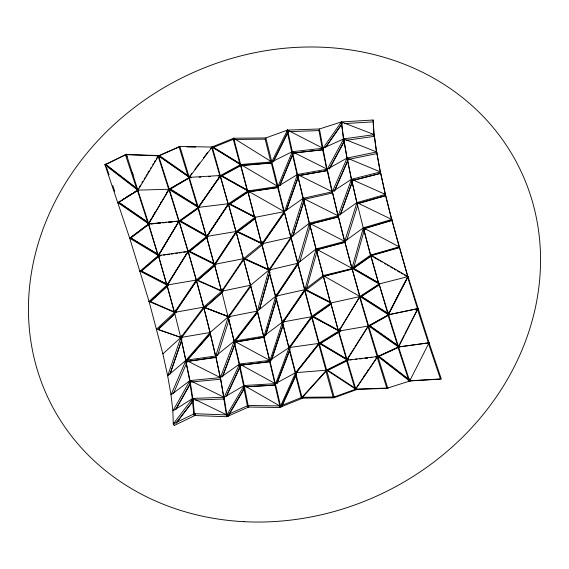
<?xml version="1.0" encoding="UTF-8"?>
<svg xmlns="http://www.w3.org/2000/svg" width="569" height="569" viewBox="0 0 569 569"><rect width="100%" height="100%" fill="white"/><g stroke="black" fill="none" stroke-linecap="round" stroke-linejoin="round"><path stroke-width="0.85" d="M282.48 323.057L233.688 138.231L212.223 146.894L210.359 148.737M234.528 140.387L233.034 139.462L233.688 138.231L265.837 137.94L284.272 211.625L311.862 316.307L311.855 317.317L289.123 348.577L282.48 322.047L304.7 289.671L323.213 275.595L353.399 268.262L379.011 283.099M174.455 221.618L178.794 221.199L198.261 207.393L228.496 203.73L254.898 217.365L261.882 244.713L284.251 212.564L297.452 174.477L287.523 130.081L265.837 137.94L265.182 139.163L271.079 163.118L269.585 162.186M261.882 244.713L261.904 243.774L284.272 211.625L303.185 198.325L332.339 191.781L351.5 179.299L380.405 171.93L376.657 151.966L374.203 134.64L373.065 120.016L341.386 121.944L319.451 128.978L287.523 130.081L271.264 162.841L240.303 165.472L233.226 139.185L233.688 138.231L271.726 161.888L292.224 151.703L322.964 148.267L343.712 138.893L374.203 134.64L376.571 153.737L376.657 151.966L343.712 138.893L341.386 121.944L374.203 134.64L374.118 136.404L346.244 140.301M223.745 397.198L220.388 377.631C204.605 302.466 182.052 228.93 158.609 155.856L125.336 154.54L137.172 190.16L170.152 189.214L199.164 207.465M224.065 398.912L220.388 377.631L234.229 341.108L257.43 311.072L275.723 296.193L297.701 263.298L309.401 223.183L297.452 174.477L327.267 169.221L347.09 158.04L376.657 151.966L376.735 153.623L347.147 159.654L343.712 138.893L344.444 139.867M292.893 235.979L304.65 198.737L303.185 198.325L290.887 237.259L291.008 238.276L284.272 211.625L254.898 217.365L254.869 218.29L247.842 190.921L220.495 175.515L189.342 177.364L188.545 177.784L179.086 146.83L179.882 146.411L213.197 147.094L240.993 164.256M284.244 212.55L284.272 211.625L247.842 190.921L228.496 203.73L206.362 237.045L197.984 208.012L220.495 175.515L240.765 164.519L271.726 161.888L271.328 163.075L277.48 187.663L292.224 151.703L327.267 169.221C343.505 243.183 364.971 315.866 387.731 388.044L388.222 387.923M220.331 379.21L220.388 377.631L239.549 364.039L269.777 360.376L289.123 347.567L311.862 316.307L330.774 303.007L361.201 296.278L379.63 284.28M282.452 322.936L282.48 322.047L313.242 316.407L340.113 331.222L339.387 328.662M331.507 303.789L313.299 316.592L311.862 316.307L311.826 317.196L304.671 290.567L316.087 248.959L309.401 223.183L338.164 215.857L356.927 202.6L385.441 194.449L380.405 171.93L347.09 158.04L343.712 138.893L327.267 169.221L327.019 170.757L322.715 149.803L322.964 148.267L319.451 128.978L318.996 130.6L322.509 149.889L322.964 148.267L341.386 121.944L342.118 122.911M348.584 158.907L347.09 158.04L332.339 191.781L332.275 193.176L327.203 170.622L322.964 148.267L287.523 130.081L287.061 131.709M286.356 210.573L298.945 175.067L297.452 174.477L297.381 175.871L327.203 170.622L327.267 169.221M125.336 154.54L159.306 155.536L190.039 177.044L188.808 177.877L197.735 207.905L199.299 207.173L170.287 188.922L168.709 189.214L158.061 155.927L179.882 146.411L198.261 207.393L214.378 265.126L236.142 232.202L212.223 146.894L211.711 147.549L219.983 176.17L220.495 175.515L221.732 175.686L249.08 191.092L229.734 203.908L228.496 203.73L206.362 237.045M235.111 342.054L263.81 337.246L275.723 296.193L304.7 289.671L306.207 289.927L324.693 275.752L323.213 275.595L330.71 303.796L316.087 248.959L344.714 241.377L363.349 227.856L391.728 219.456L385.441 194.449L351.5 179.299L347.09 158.04L348.456 158.886M359.864 297.246L359.928 296.456L379.089 283.981L407.994 276.612L429.062 342.794L441.345 379.082L408.997 380.988L397.909 347.026L399.481 346.99L369.459 325.809L338.733 331.115L319.166 343.121L295.14 373.541L319.166 343.121L311.862 316.307L340.027 331.442L311.862 316.307L288.888 348.441L289.123 347.567L320.375 343.185L348.292 359.921L347.801 358.235M214.378 265.126L206.639 236.434L179.107 220.985L148.175 223.973L137.399 190.316L138.303 188.823M299.742 261.96L310.923 223.503L309.401 223.183L290.887 237.259L268.853 270.076L250.694 285.218L228.254 316.812L239.549 364.039L239.435 365.383L269.663 361.72L282.48 322.047L283.945 322.417L283.291 319.913M289.799 345.497L290.46 348.043L289.123 347.567L275.218 384.95L269.642 361.656L269.777 360.376L257.43 311.072L228.496 203.73L229.89 203.908L255.517 217.138M404.146 274.855L407.952 277.06L391.728 219.456L356.927 202.6L351.5 179.299L353.057 179.911M407.952 277.06L399.253 246.868L363.349 227.856L351.976 268.269L359.949 297.11L359.928 296.456L323.213 275.595L323.242 276.25L351.998 268.924M330.667 302.352L306.179 289.827L304.7 289.671L304.799 290.588L290.887 237.259L261.904 243.774L243.61 258.66L221.654 291.214L203.681 307.139L180.828 337.474L190.003 380.554L224.115 397.297L226.882 414.922L226.661 416.65L223.887 399.025L224.115 397.297L239.549 364.039L240.943 364.8M341.144 123.8L341.386 121.944L343.406 138.978M373.065 120.016L373.826 134.775M373.961 136.496L374.203 134.64M330.774 303.007L338.633 331.784L330.774 303.007L304.7 289.671L304.813 290.638L283.085 322.296M249.186 192.905L247.671 192.038L247.842 190.921L277.878 186.476L297.452 174.477L298.803 175.024L286.207 210.523M284.272 211.625L284.102 212.742L277.708 187.592L277.878 186.476L240.765 164.519L212.223 146.894L188.823 178.019L189.342 177.364L190.238 177.436L170.152 189.214M166.681 284.728L158.417 255.538L179.107 220.985L180.138 220.765L198.588 207.678M347.232 360.298L327.524 370.099L295.624 372.674L295.439 373.733L288.938 348.626L289.123 347.567L301.961 397.304L302.708 398.136L281.242 406.799L244.193 385.519L239.549 364.039L275.353 383.67L280.503 405.967L280.147 407.326L274.998 385.035L275.353 383.67L269.777 360.376L234.229 341.108L215.729 356.002L186.006 360.22L167.663 375.846L170.999 394.886L172.876 410.925L173.268 423.884L174.199 425.498L195.316 415.313L195.139 413.613M288.689 131.133L287.523 130.081L287.238 131.546L291.748 152.3M291.94 153.161L292.224 151.703L293.604 152.499M322.964 148.267L322.68 149.725L293.696 152.969M240.964 365.078L239.549 364.039L239.229 365.504L243.881 386.991L244.193 385.519L275.353 383.67L295.624 372.674L295.197 373.783M275.353 383.67L275.033 385.142L246.477 386.835M192.542 399.609L192.806 398.407L190.003 380.554L220.388 377.631L220.48 379.082L215.729 356.002L228.254 316.812L257.43 311.072L268.853 270.076L297.701 263.298L316.087 248.959L317.594 249.215L318.035 250.879M245.41 386.849L244.193 385.519L224.115 397.297L192.806 398.407L194.385 413.699L193.986 415.505L226.483 416.728L226.882 414.922L244.193 385.519L245.395 386.557M364.373 228.667L391.913 220.509L391.728 219.456L399.346 247.636L399.253 246.868L370.739 255.012L378.961 284.557L370.611 255.595L363.349 227.856L364.836 228.062L365.298 229.755M407.866 277.188L407.994 276.612L370.739 255.012L351.976 268.269L352.062 269.151L323.306 276.477L316.087 248.959L317.616 249.229M277.878 186.476L277.665 187.414L247.622 191.86L247.842 190.921L249.08 191.092M243.845 386.884L244.193 385.519L248.155 405.477L249.023 406.821L227.756 416.266L226.882 414.922L192.806 398.407L172.876 410.925L190.003 380.554L191.433 381.543M160.935 255.552L158.31 255.922L148.722 223.909L126.297 154.206L127.122 156.688M158.31 255.922L179.107 220.985L180.373 220.893L207.913 236.334L206.639 236.434L188.14 251.32L167.009 285.055L149.064 301.463L162.876 353.882L167.663 375.846L180.828 337.474L210.153 332.474L228.254 316.812L229.805 317.153L203.681 307.139L174.491 312.395L156.674 329.06L180.828 337.474L185.999 360.71M269.898 272.089L259.421 309.671L269.926 272.103M317.594 249.215L306.236 289.934L304.7 289.671L306.136 289.962L330.632 302.488M265.51 335.674L276.669 298.263M265.588 335.703L276.754 298.291M292.971 236.007L304.728 198.773L303.185 198.325L303.249 199.548L332.41 193.019L332.339 191.781L297.452 174.477L297.367 175.835L327.189 170.586M352.986 179.889L351.5 179.299L338.164 215.857L344.842 242.408L344.714 241.377L356.927 202.6L358.456 202.977L356.927 202.6L357.09 203.688L385.597 195.544L385.441 194.449L385.583 195.836L380.405 171.93L380.462 173.545L376.657 151.966M346.798 240.082L357.659 205.509M217.493 355.703L229.03 319.87M271.385 360.021L283.27 324.195M271.548 360.07L283.426 324.238M241.882 166.603L240.367 165.707L240.765 164.519L241.74 164.718L221.469 175.714L220.495 175.515L197.735 207.905M295.624 372.674L279.962 407.511L247.622 407.027L248.155 405.477L280.503 405.967L301.961 397.304L334.117 397.006L355.796 389.146L387.731 388.044L410.157 380.889L378.321 356.301L376.984 356.713L386.884 388.343L387.731 388.044M340.255 214.783L352.382 181.547L340.326 214.805M220.231 176.212L220.495 175.515L221.576 176.034L249.158 191.326L229.805 204.136L228.496 203.73L228.233 204.427L220.231 176.212L198.005 208.09L198.261 207.393L168.709 189.207M222.415 376.735L234.997 343.534M222.55 376.749L235.132 343.548M276.776 383.485L289.927 349.017M277.046 383.556L289.877 349.907M295.418 374.63L301.542 398.407L301.961 397.304L301.207 398.144L333.363 397.845L334.117 397.006L319.166 343.121L320.461 343.448L339.28 331.905M279.678 185.601L292.686 154.064M279.927 185.658L292.935 154.114M173.474 393.456L187.087 362.012M334.408 191.02L348.107 159.69M334.536 191.042L347.879 160.515M175.259 310.027L175.963 312.587L174.491 312.395L149.064 301.463L129.718 238.24L104.995 164.818L126.297 154.206M281.242 406.799L296.008 374.302M296.435 374.395L281.669 406.892L280.503 405.967M226.412 395.96L240.381 365.867M226.633 395.96L240.232 366.656M240.303 165.472L240.765 164.519L241.846 165.031L221.576 176.034M272.892 162.065L287.893 131.852M273.682 161.347L288.291 131.93M409.566 379.295L408.777 380.853L409.666 381.01L429.062 342.794L397.909 347.054L398.698 345.483M416.095 310.966L417.276 308.611L417.938 308.611L398.57 347.054L377.24 356.827L375.483 357.019M399.097 345.056L399.623 346.713L398.144 347.182L398.933 345.611M399.723 344.046L404.075 335.411M404.865 333.847L417.938 308.611L387.966 314.892L401.181 289.251M401.977 287.701L407.994 276.612L388.172 315.006L379.089 283.981L351.976 268.269L316.087 248.959L316.2 249.798M388.172 315.006L407.994 276.612M271.079 163.118L271.726 161.888M320.375 343.185L339.942 331.179L338.733 331.115L338.42 331.699L346.77 360.44L368.548 325.866L389.424 314.344L367.965 326.272L377.24 356.827M346.77 360.44L347.083 359.857L338.733 331.115L340.113 331.222M368.243 326.45L368.548 325.866L369.75 325.888L389.573 314.7L361.13 296.477L359.928 296.456L338.413 331.656L340.966 331.201M329.252 168.822L344.43 140.828M329.458 168.822L344.636 140.828M175.821 409.196L190.807 382.624M175.999 409.147L190.558 383.335M119.895 201.149L118.018 202.77L138.601 189.932L137.947 190.245L104.995 164.818L105.4 164.121L138.352 189.555L137.947 190.245L118.018 202.77L148.722 223.909L149.754 223.745M227.756 416.266L244.62 387.617M244.521 388.357L228.098 416.252L226.882 414.922L194.385 413.699L173.268 423.884L174.47 425.413M148.175 223.973L149.071 222.465M149.96 220.95L151.304 218.681M152.193 217.173L153.089 215.658M153.979 214.15L155.316 211.881M160.678 202.813L161.568 201.298M166.475 192.983L167.819 190.722M105.18 164.391L138.132 189.826L137.399 190.316L137.947 190.245L158.609 155.856L189.797 177.414L168.943 189.356L148.409 224.122L158.111 255.801L159.519 255.197L130.82 237.899L129.718 238.24L158.417 255.538L159.718 255.545M158.111 255.801L179.107 220.985L180.302 221.092L207.834 236.54L207.344 234.833M139.199 187.329L140.543 185.089M141.894 182.841L142.791 181.347M144.142 179.107L145.038 177.606M145.934 176.113L146.838 174.619M147.734 173.125L149.078 170.878M150.429 168.637L151.326 167.144M152.677 164.896L153.573 163.403M154.469 161.909L155.365 160.415M156.269 158.915L157.613 156.674M338.413 331.656L338.733 331.115M339.096 331.03L359.928 296.456L361.315 296.57L379.736 284.571M207.223 236.882L189.413 251.221L188.14 251.32L167.058 285.645L158.417 255.538L159.448 255.374L158.943 253.71M353.968 348.441L346.5 360.262L378.734 356.358L399.481 346.99M354.9 346.962L367.033 327.751M215.864 264.436L189.562 251.363L188.14 251.32L158.417 255.538L140.074 271.171L167.009 285.055L196.341 280.062L196.469 280.88L174.619 313.206L174.491 312.395L196.341 280.062L214.442 264.393L236.206 231.476L254.898 217.365M228.432 204.477L206.583 237.181L206.639 236.434L236.206 231.476L236.284 232.28L214.52 265.204L214.442 264.393L188.14 251.32L188.033 251.704L179 221.377M297.8 264.215L276.306 296.378L297.85 264.236L297.701 263.298M269.443 270.275L291.036 238.212M386.884 388.343L354.956 389.445L355.938 387.987M363.769 376.351L364.743 374.9M367.19 371.258L368.171 369.807M311.627 317.182L318.932 343.996L319.166 343.121L347.083 359.857L346.521 360.369L355.234 389.658L377.261 356.934L399.303 346.585L398.57 347.054L368.548 325.866L368.228 326.4L359.608 296.99L359.928 296.456L388.371 314.685L389.573 314.7M175.963 312.587L150.55 301.62L149.064 301.463L150.401 301.357L168.346 284.948L167.009 285.055L167.094 285.844L174.576 313.185L196.426 280.851L196.341 280.062L197.763 280.104L214.52 265.595M221.739 292.075L243.752 259.549L243.61 258.66L214.442 264.393L221.739 292.075L214.442 264.393M282.942 322.218L304.671 290.567M284.393 212.642L262.024 244.791L261.904 243.774L236.206 231.476L236.142 232.202L236.206 231.476L237.607 231.647L255.602 218.062M325.24 147.591L342.168 123.402M326.058 146.873L341.99 124.106M188.545 177.784L191.732 173.531M194.925 169.285L199.719 162.905M203.446 157.947L207.699 152.279M181.49 337.815L203.858 308.213L203.681 307.139L205.189 307.338L221.882 292.551M173.268 423.884L192.806 398.407L193.624 399.282M176.312 422.739L193.204 400.704M176.049 423.35L192.948 401.309M235.324 340.803L257.444 312.168L257.43 311.072L257.579 312.239L235.459 340.874M295.987 373.051L318.974 344.181L319.166 343.121L347.382 359.807M187.208 360.17L210.21 333.754L210.153 332.474L186.006 360.22L170.999 394.886L190.003 380.554L190.942 381.394M187.343 360.234L210.338 333.818L203.681 307.139L229.798 317.196L203.681 307.139L203.816 307.957L196.469 280.88M301.207 398.144L326.585 370.049L347.083 359.857L355.796 389.146L356.457 389.658L334.778 397.518L334.117 397.006M301.542 398.407L326.165 371.152L326.585 370.049L327.637 370.447L347.346 360.654M158.794 328.619L174.697 313.739M158.872 328.861L174.783 313.981M167.841 285.837L150.536 301.662L149.064 301.463M162.876 353.882L180.828 337.474M180.501 339.921L181.781 338.754M355.234 389.658L377.823 356.422L409.666 381.01L410.157 380.889M205.238 307.488L221.924 292.694M215.267 265.218L197.834 280.304L196.341 280.062L196.39 280.652L188.19 251.911M159.519 255.197L141.176 270.823L140.074 271.171L141.375 271.171L168.317 285.062L167.827 283.376M141.375 271.171L159.064 256.1M185.565 362.574L186.874 361.457M185.579 362.866L186.895 361.749M236.284 232.28L243.688 259.471L243.61 258.66L245.132 258.952L262.714 244.528M168.317 285.062L167.009 285.055L166.93 285.567L188.14 251.32L189.527 251.484L207.344 237.145M149.05 224.271L130.749 238.077L129.718 238.24L149.505 223.368L118.807 202.223L118.018 202.77M149.505 223.368L129.718 238.24M263.397 243.973L237.693 231.668L236.206 231.476L237.657 231.803L255.652 218.219M235.623 341.869L234.229 341.108L263.796 336.151L282.48 322.047M180.302 221.092L198.752 208.005M353.399 268.262L372.169 255.004L372.659 256.704M303.249 199.726L304.65 198.737M303.277 199.904L304.678 198.922L303.185 198.325L303.256 199.563M313.242 316.407L331.45 303.597M409.858 378.883L410.398 380.54L409.666 381.01L398.57 347.054L379.089 283.981M122.115 199.755L124.327 198.361M125.799 197.436L131.709 193.723M133.921 192.336L136.133 190.942M191.824 401.109L193.296 400.178M191.789 401.323L193.261 400.398M190.039 177.044L169.256 189.143L148.417 224.179L149.377 223.596L118.672 202.45M387.966 314.892L389.651 314.501L388.897 312.011M104.995 164.818L126.112 154.626M343.214 141.069L344.814 140.351M159.071 155.906L180.345 146.461L179.882 146.411M226.882 414.922L248.155 405.477M212.223 146.894L212.92 147.563L234.385 138.9L233.688 138.231M354.956 389.445L356.735 389.196L356.237 387.525M398.144 347.182L387.944 314.813L388.371 314.685M364.281 228.382L391.821 220.224M399.203 247.316L370.696 255.46L370.739 255.012L372.169 255.004M309.536 224.214L309.401 223.183L344.714 241.377L352.09 269.109L351.976 268.269L353.463 268.468L364.836 228.062L363.349 227.856L370.81 255.822L399.317 247.679L399.253 246.868M317.047 249.578L344.828 242.216M317.089 249.727L344.878 242.366L344.714 241.377M353.349 180.245L380.554 173.317M310.382 223.994L338.292 216.889M310.404 224.072L338.32 216.967L338.164 215.857L303.185 198.325L309.344 223.432M222.472 288.945L223.148 291.456L197.848 280.261L196.341 280.062L221.654 291.214L250.694 285.218L250.858 286.228L228.368 317.794L228.254 316.812L229.755 317.346M387.944 314.813L417.938 308.611M235.132 342.14L263.831 337.325L263.796 336.151M247.671 192.038L277.708 187.592M163.559 255.182L165.309 254.933M167.051 254.684L169.676 254.315M171.425 254.066L173.175 253.817M175.8 253.447L177.542 253.198M179.292 252.949L181.042 252.7M183.666 252.33L185.416 252.081M158.331 256.05L160.956 255.68M167.947 254.684L169.697 254.435M187.806 361.244L215.786 357.275L215.729 356.002M186.099 361.664L215.822 357.453M397.909 347.054L429.062 342.794L428.173 342.645L440.456 378.933M239.414 365.312L269.642 361.656M322.715 149.803L291.975 153.239L292.224 151.703L293.355 152.442M350.013 359.871L351.77 359.672M355.284 359.281L357.04 359.082M359.672 358.79L362.311 358.491M364.942 358.2L367.581 357.901M370.213 357.609L371.97 357.41M360.575 358.797L362.332 358.598M365.839 358.207L367.595 358.008M151.013 223.873L160.565 222.956L157.101 223.34M162.3 222.785L166.639 222.365M168.374 222.202L172.72 221.782L169.249 222.173M151.02 223.923L155.358 223.51M163.175 222.756L166.646 222.422M175.33 221.59L178.801 221.256M189.946 382.133L220.338 379.246M240.367 165.707L271.328 163.075M140.074 271.171L141.404 271.057L168.346 284.948M344.665 123.587L371.948 121.93M408.777 380.853L439.574 378.99M188.808 177.877L191.404 177.72M199.193 177.258L200.921 177.158M208.709 176.696L210.438 176.589M218.226 176.127L219.961 176.027M246.441 386.728L274.998 385.035M289.721 131.617L318.996 130.6M195.188 400.035L223.887 399.025M233.034 139.462L265.182 139.163M429.062 342.794L428.4 342.794L417.276 308.611M186.952 146.951L195.693 147.079M168.481 285.254L167.009 285.055L174.491 312.395L175.97 312.545M245.132 258.952L269.578 270.012L245.139 258.909L243.61 258.66L243.703 259.521M245.139 258.909L243.61 258.66L268.853 270.076L269.002 271.029M324.721 275.851L323.213 275.595L323.306 276.477M310.951 223.51L309.401 223.183L309.557 224.293M317.637 249.293L316.087 248.959L316.25 249.947M363.413 228.674L363.349 227.856L364.9 228.254M310.951 223.624L309.401 223.183L316.023 249.094M159.071 329.75L181.547 337.623M358.484 203.211L356.927 202.6L357.154 203.88L385.668 195.736L385.441 194.449M237.657 231.803L262.572 243.731M189.527 251.484L215.054 264.172M220.388 377.631L186.006 360.22L187.436 361.208M235.758 341.884L234.229 341.108L235.722 341.649L235.104 339.131M229.805 204.136L255.431 217.365M298.832 175.273L297.452 174.477L303.049 198.716M373.733 257.224L379.061 260.31M380.576 261.192L382.098 262.074M384.381 263.397L385.903 264.272M387.418 265.154L388.94 266.036M390.462 266.918L392.745 268.241M394.26 269.123L395.782 270.005M397.304 270.887L399.587 272.21M401.109 273.092L402.624 273.974M378.968 283.22L353.363 268.383L351.976 268.269L353.491 268.483L372.233 255.211L370.739 255.012L370.81 255.822M352.993 180.167L351.5 179.299L351.649 180.679M130.749 238.077L159.448 255.374M212.92 147.563L241.462 165.188L240.765 164.519L240.545 165.458L247.622 191.86M187.55 361.194L186.006 360.22L187.528 360.902L187.144 359.217M361.201 296.278L389.651 314.501M327.524 370.099L356.735 389.196M356.457 389.658L326.585 370.049L325.838 370.888L333.363 397.845M158.609 155.856L189.342 177.364M369.601 325.532L399.623 346.713M327.246 370.554L326.585 370.049L326.101 370.91L318.683 343.982M378.563 355.952L410.398 380.54M348.434 159.192L347.09 158.04L351.514 179.939M239.549 364.039L240.744 365.078M293.391 152.755L292.224 151.703L292.139 153.061L297.174 174.996M190.003 380.554L190.828 381.429M287.523 130.081L288.291 131.055M193.602 399.424L192.806 398.407L193.424 399.481M194.385 413.699L195.316 415.313M105.4 164.121L105.962 165.771M106.531 167.421L109.077 174.847M112.762 185.572L114.739 191.348M132.357 172.428L133.182 174.911M159.306 155.536L159.839 157.2M407.589 276.826L417.532 308.825M168.943 189.356L178.794 221.199M215.352 262.864L215.829 264.564M243.752 259.549L257.544 312.061L257.43 311.072M262.672 241.548L263.355 244.101M269.919 268.675L270.367 270.367M276.797 294.813L277.238 296.499M268.732 270.161L261.904 243.774M282.594 323.014L268.853 270.076L268.952 271.008M282.701 323.91L289.123 348.577M296.307 371.635L296.741 373.314M302.267 396.437L302.708 398.136M229.151 314.593L229.584 316.3M221.789 292.103L221.654 291.214L234.179 341.436M363.328 228.069L356.927 202.6L357.119 203.652M257.444 312.168L263.81 337.246M181.753 335.361L182.386 337.872M174.619 313.206L174.491 312.395L180.793 337.709M385.597 195.544L391.885 220.552L391.728 219.456M263.831 337.325L269.813 361.55L269.777 360.376M210.21 333.754L215.786 357.275M356.955 203.019L351.5 179.299L351.692 180.786L380.597 173.417L380.405 171.93M234.115 342.453L239.236 364.53M243.831 387.937L247.622 407.027M185.949 361.792L189.783 381.28M363.349 227.856L363.541 228.909M174.491 312.395L174.669 313.469M221.654 291.214L221.818 292.224M189.783 382.276L192.45 399.282M290.887 237.259L290.987 238.191M192.407 400.213L193.901 414.659M338.164 215.857L338.228 217.081L332.339 191.781M343.712 138.893L343.633 140.671L343.712 138.893M181.781 339.828L170.046 374.032L181.852 339.835M243.994 521.681A262.238 230.68 -27 0 0 523.708 177.286A262.238 230.68 -27 0 0 85.791 154.583A262.238 230.68 -27 0 0 243.994 521.681"/></g></svg>
